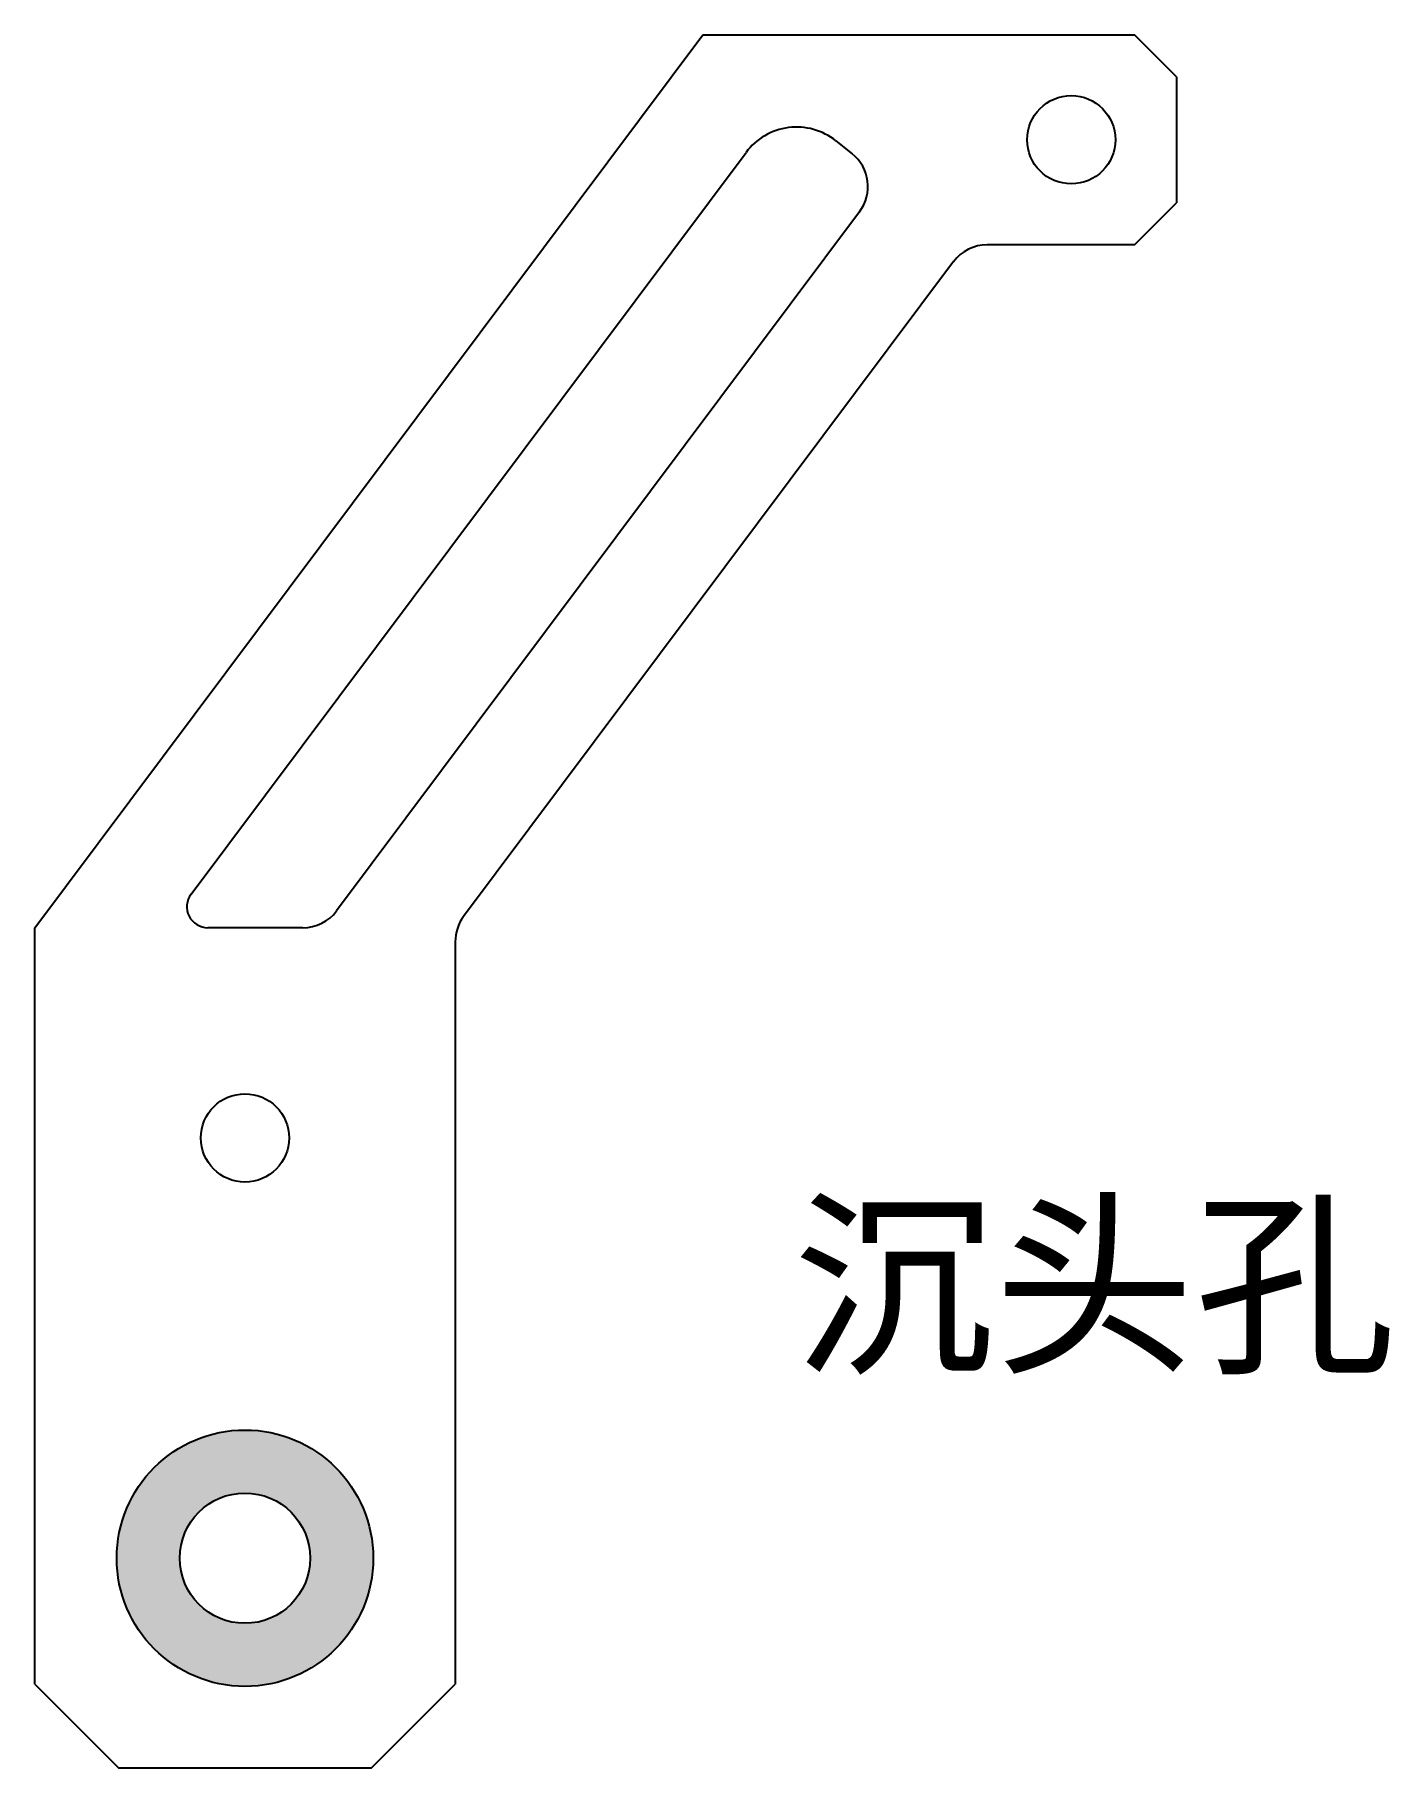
# Model space of a CAD drawing. Header units: millimetres. Extents: x -10 to 54.4, y -10 to 72.5.
import ezdxf

# ---------------------------------------------------------------- set-up
doc = ezdxf.new("R2010")
doc.units = ezdxf.units.MM

msp = doc.modelspace()

# ---------------------------------------------------------------- hatches: boundary and pattern name
h = msp.add_hatch(color=3)
h.dxf.hatch_style = 1
h.paths.add_polyline_path([(-6.1, 0, 1), (6.1, 0, 1)])
h.paths.add_polyline_path([(3.1, 0, -1), (-3.1, 0, -1)], flags=16)

# ---------------------------------------------------------------- linework, layer by layer
at = {"color": 7, "linetype": 'Continuous', "lineweight": 25}
for p, q in [((-10, 30), (21.777, 72.5)), ((21.777, 72.5), (42.3, 72.5)), ((44.3, 70.5), (42.3, 72.5)), ((44.3, 70.5), (44.3, 64.5)), ((-2.561, 31.599), (23.832, 66.898)), ((28.106, 67.446), (28.877, 66.83)), ((42.3, 62.5), (44.3, 64.5)), ((29.231, 64.07), (4.357, 30.802)), ((42.3, 62.5), (35.302, 62.5)), ((33.7, 61.698), (10.398, 30.533)), ((-10, -6), (-10, 30)), ((2.755, 30), (-1.761, 30)), ((10, 29.335), (10, -6)), ((-10, -6), (-6, -10)), ((6, -10), (10, -6)), ((6, -10), (-6, -10))]:
    msp.add_line(p, q, dxfattribs=at)
for centre, radius in [((39.3, 67.5), 2.1), ((0, 20), 2.1), ((0, 0), 6.1), ((0, 0), 3.1)]:
    msp.add_circle(centre, radius, dxfattribs=at)
for centre, radius, start, end in [((26.234, 65.102), 3, 51.39173, 143.21482), ((27.629, 65.268), 2, 323.21482, 51.39173), ((35.302, 60.5), 2, 90, 143.21482), ((-1.761, 31), 1, 143.21482, 270), ((2.755, 32), 2, 270, 323.21482), ((12, 29.335), 2, 143.21482, 180)]:
    msp.add_arc(centre, radius, start, end, dxfattribs=at)

# ---------------------------------------------------------------- texts
at = {"insert": (26.069, 16.5), "char_height": 7, "attachment_point": 1}
msp.add_mtext_dynamic_manual_height_columns('{\\fSimSun|b0|i0|c134|p2;\\C3;沉头孔}', width=35.99019, gutter_width=17.5, heights=[0], dxfattribs=at)

doc.saveas('drawing.dxf')
